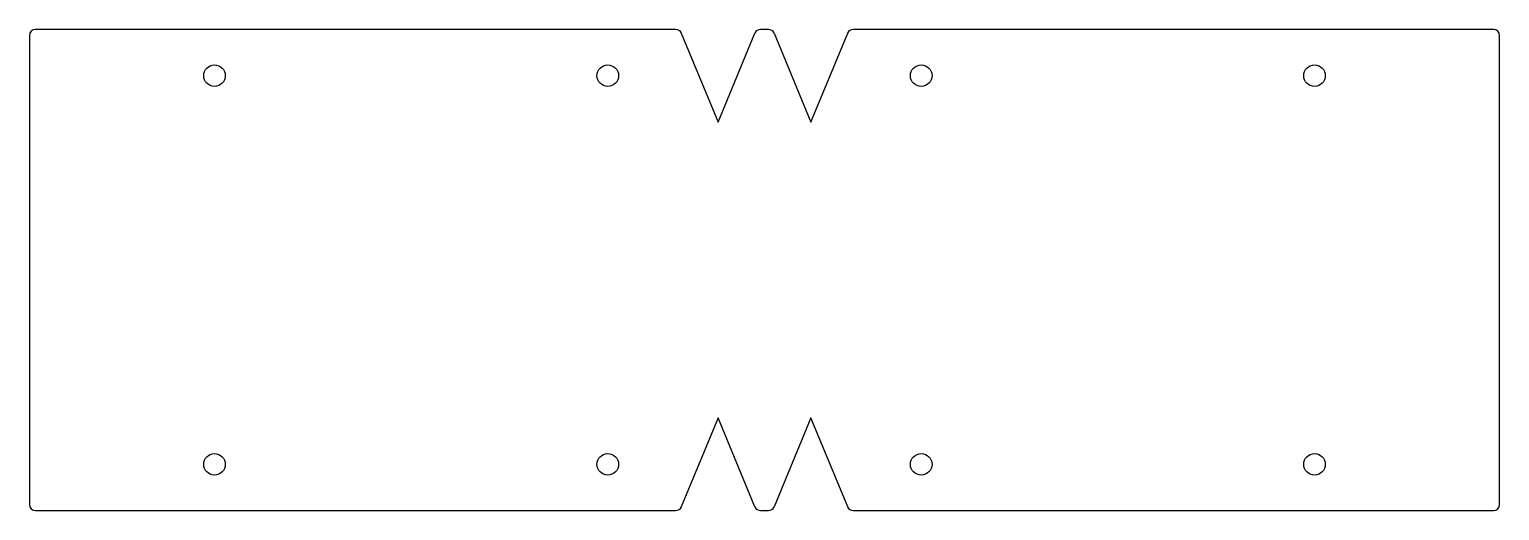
# Model space of a CAD drawing. Header units: millimetres. Extents: x -246 to 231, y -78 to 78.
import ezdxf

# ---------------------------------------------------------------- set-up
doc = ezdxf.new("R2010")
doc.units = ezdxf.units.MM

msp = doc.modelspace()

# ---------------------------------------------------------------- linework, layer by layer
at = {"color": 7, "linetype": 'Continuous', "lineweight": 25}
for p, q in [((-36.3, 78.02), (-243.8, 78.02)), ((-34.46, 76.79), (-22.53, 47.99)), ((-22.53, 47.99), (-10.6, 76.79)), ((-6.24, 78.02), (-8.75, 78.02)), ((-4.4, 76.79), (7.54, 47.99)), ((7.54, 47.99), (19.47, 76.79)), ((228.81, 78.02), (21.31, 78.02)), ((-245.8, 76.02), (-245.8, -76.02)), ((230.81, -76.02), (230.81, 76.02)), ((-22.53, -47.99), (-34.46, -76.79)), ((-10.6, -76.79), (-22.53, -47.99)), ((7.54, -47.99), (-4.4, -76.79)), ((19.47, -76.79), (7.54, -47.99)), ((-243.8, -78.02), (-36.3, -78.02)), ((-8.75, -78.02), (-6.24, -78.02)), ((21.31, -78.02), (228.81, -78.02))]:
    msp.add_line(p, q, dxfattribs=at)
for centre in [(-185.8, 63.02), (-58.3, 63.02), (43.31, 63.02), (170.81, 63.02), (-185.8, -63.02), (-58.3, -63.02), (43.31, -63.02), (170.81, -63.02)]:
    msp.add_circle(centre, 3.5, dxfattribs=at)
for centre, start, end in [((-243.8, 76.02), 90, 180), ((-36.3, 76.02), 22.5, 90), ((-8.75, 76.02), 90, 157.5), ((-6.24, 76.02), 22.5, 90), ((21.31, 76.02), 90, 157.5), ((228.81, 76.02), 0, 90), ((-243.8, -76.02), 180, 270), ((228.81, -76.02), 270, 0), ((-36.3, -76.02), 270, 337.5), ((-8.75, -76.02), 202.5, 270), ((-6.24, -76.02), 270, 337.5), ((21.31, -76.02), 202.5, 270)]:
    msp.add_arc(centre, 2, start, end, dxfattribs=at)

doc.saveas('drawing.dxf')
